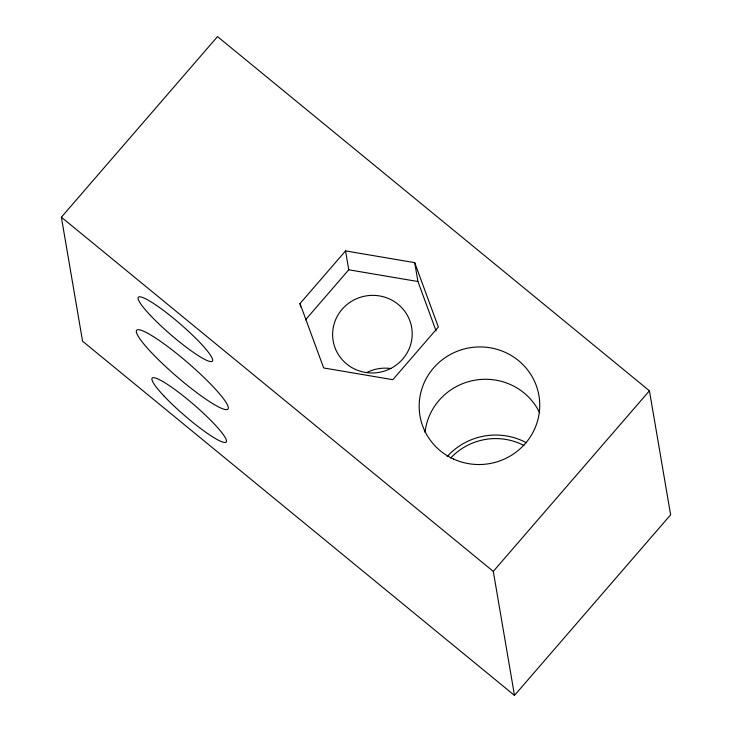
<?xml version="1.0" encoding="UTF-8"?>
<svg xmlns="http://www.w3.org/2000/svg" width="732" height="732" viewBox="0 0 732 732"><rect width="100%" height="100%" fill="white"/><g stroke="black" fill="none" stroke-linecap="round" stroke-linejoin="round"><path stroke-width="1.1" d="M61.378 217.203L217.514 36.6L649.421 390.787L670.622 514.797L514.486 695.4L82.579 341.213L61.378 217.203L493.295 571.39L514.486 695.4M300.019 303.57L345.541 250.911L414.705 262.642L438.358 327.03L392.837 379.688L323.663 367.958L300.019 303.57L300.587 306.9M305.482 319.857L348.761 269.788L345.541 250.911M493.295 571.39L649.421 390.787M348.761 269.788L417.935 281.518L436.062 330.873M414.705 262.642L417.935 281.518M366.695 372.579A39.821 38.787 -9.7 0 1 390.98 368.553M447.142 456.631A63.949 62.284 -9.7 0 1 526.436 442.778M425.036 432.365A60.335 58.761 -9.7 0 1 475.077 380.164A60.335 58.761 -9.7 0 1 539.63 412.766M450.665 458.058A60.335 58.761 -9.7 0 1 523.938 445.486M453.648 459.092A60.335 58.761 -9.7 0 0 539.548 400.45A60.335 58.761 -9.7 0 0 445.184 357.646A60.335 58.761 -9.7 0 0 453.648 459.092M150.344 315.336A48.87 7.146 40.8 0 0 211.777 361.507A48.87 7.146 40.8 0 0 163.904 310.752A48.87 7.146 40.8 0 0 150.344 315.336M164.169 396.213A48.87 7.146 40.8 0 0 225.602 442.384A48.87 7.146 40.8 0 0 177.73 391.629A48.87 7.146 40.8 0 0 164.169 396.213M151.396 352.522A60.335 8.83 40.8 0 0 227.231 409.527A60.335 8.83 40.8 0 0 168.14 346.867A60.335 8.83 40.8 0 0 151.396 352.522M355.377 369.395A39.821 38.787 -9.7 0 0 412.07 330.681A39.821 38.787 -9.7 0 0 349.786 302.435A39.821 38.787 -9.7 0 0 355.377 369.395"/></g></svg>
